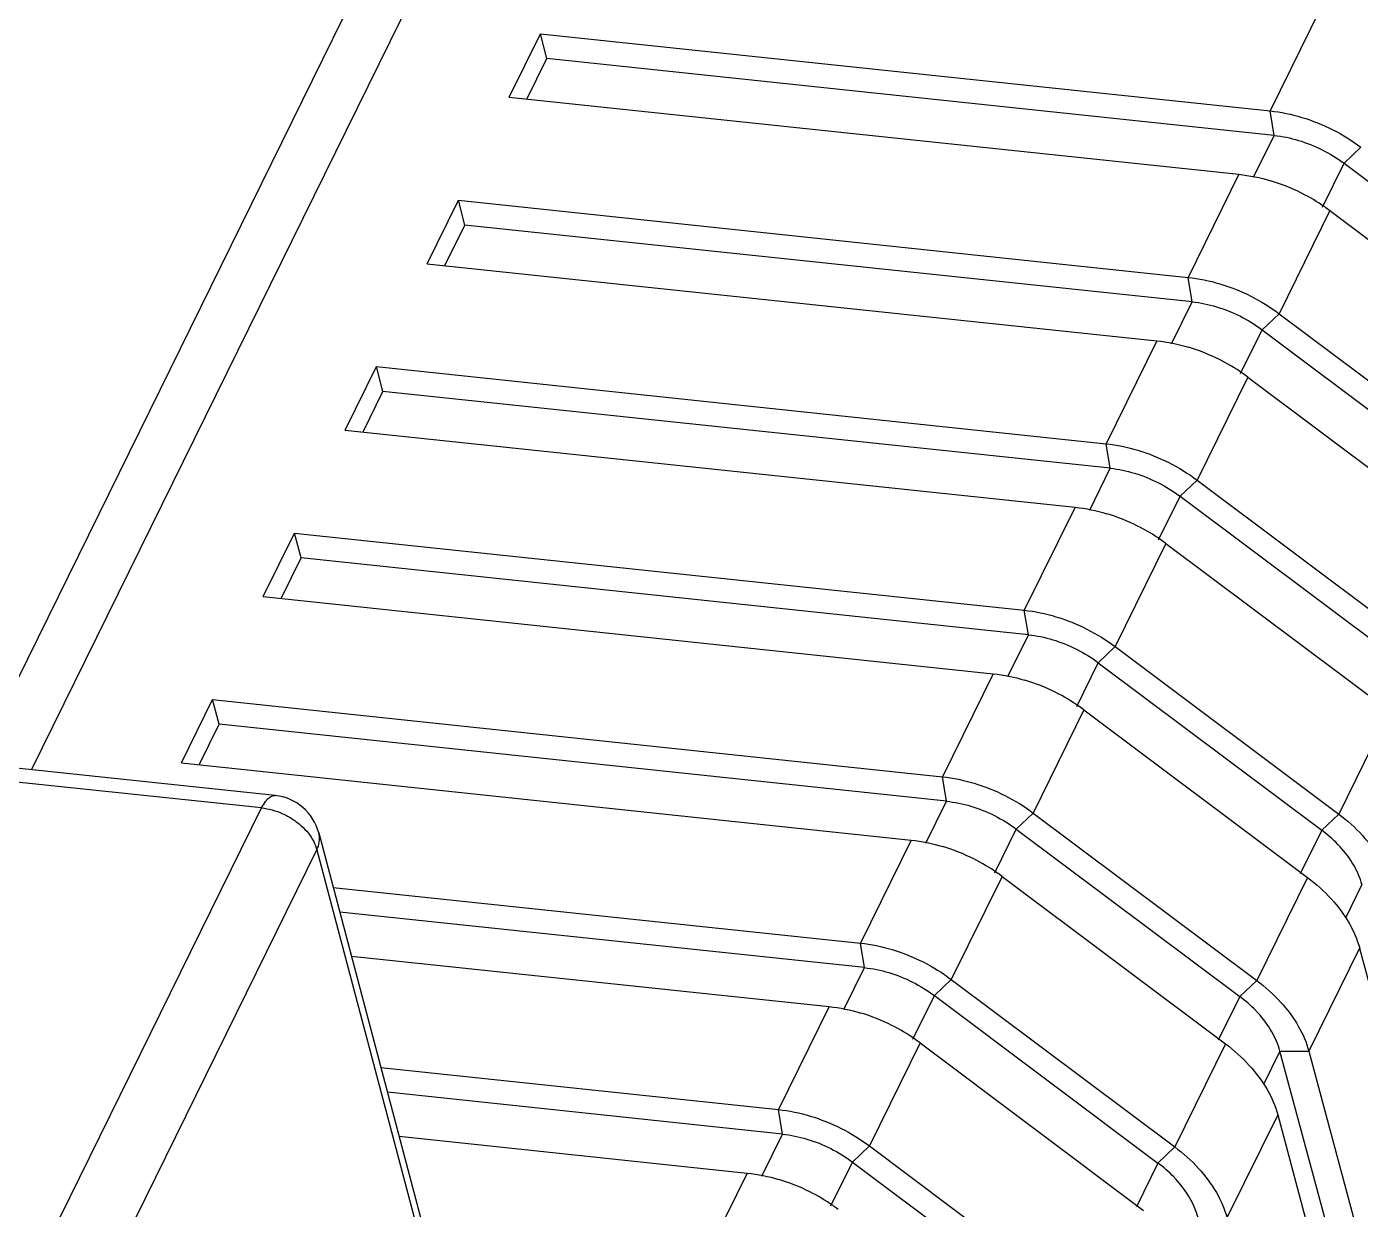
# Model space of a CAD drawing. Header units: millimetres. Extents: x 10368 to 13229, y -13270 to -11269.
# Drawn here: x 12236.66 to 12262.98, y -12128.38 to -12105.04 of the extents above; entities that cross this region are included whole.
import ezdxf

# ---------------------------------------------------------------- set-up
doc = ezdxf.new("R2010")
doc.units = ezdxf.units.MM

# ---------------------------------------------------------------- blocks, each defined once
blk = doc.blocks.new('u59')
at = {"color": 7, "linetype": 'Continuous'}
for p, q in [((-328.54, 144.576), (-276.921, 249.411)), ((-327.443, 144.46), (-275.824, 249.295)), ((-301.999, 159.491), (-302.999, 157.458)), ((-318.018, 157.728), (-317.402, 158.98)), ((-317.274, 158.492), (-317.402, 158.98)), ((-317.402, 158.98), (-302.999, 157.458)), ((-317.668, 157.691), (-317.274, 158.492)), ((-302.92, 156.975), (-317.274, 158.492)), ((-318.018, 157.728), (-303.616, 156.207)), ((-302.92, 156.975), (-302.999, 157.458)), ((-303.327, 156.148), (-302.92, 156.975)), ((-301.541, 156.424), (-301.207, 156.741)), ((-301.966, 155.56), (-301.541, 156.424)), ((-301.541, 156.424), (-297.13, 153.12)), ((-303.616, 156.207), (-304.616, 154.174)), ((-319.635, 154.444), (-319.019, 155.696)), ((-318.891, 155.207), (-319.019, 155.696)), ((-319.019, 155.696), (-304.616, 154.174)), ((-301.823, 155.49), (-302.824, 153.457)), ((-301.823, 155.49), (-297.412, 152.186)), ((-319.285, 154.407), (-318.891, 155.207)), ((-304.537, 153.691), (-318.891, 155.207)), ((-319.635, 154.444), (-305.233, 152.923)), ((-304.537, 153.691), (-304.616, 154.174)), ((-304.944, 152.864), (-304.537, 153.691)), ((-303.158, 153.139), (-302.824, 153.457)), ((-302.824, 153.457), (-298.413, 150.153)), ((-305.233, 152.923), (-306.234, 150.89)), ((-303.583, 152.276), (-303.158, 153.139)), ((-303.158, 153.139), (-298.747, 149.836)), ((-321.252, 151.16), (-320.636, 152.412)), ((-320.508, 151.923), (-320.636, 152.412)), ((-320.636, 152.412), (-306.234, 150.89)), ((-303.44, 152.206), (-304.441, 150.173)), ((-303.44, 152.206), (-299.03, 148.902)), ((-320.902, 151.123), (-320.508, 151.923)), ((-306.154, 150.407), (-320.508, 151.923)), ((-321.252, 151.16), (-306.85, 149.639)), ((-306.154, 150.407), (-306.234, 150.89)), ((-306.561, 149.58), (-306.154, 150.407)), ((-304.775, 149.855), (-304.441, 150.173)), ((-304.441, 150.173), (-300.03, 146.869)), ((-305.2, 148.992), (-304.775, 149.855)), ((-304.775, 149.855), (-300.364, 146.551)), ((-306.85, 149.639), (-307.851, 147.606)), ((-322.869, 147.876), (-322.253, 149.127)), ((-322.125, 148.639), (-322.253, 149.127)), ((-322.253, 149.127), (-307.851, 147.606)), ((-305.057, 148.922), (-306.058, 146.889)), ((-305.057, 148.922), (-300.647, 145.618)), ((-322.519, 147.839), (-322.125, 148.639)), ((-307.771, 147.123), (-322.125, 148.639)), ((-322.869, 147.876), (-308.467, 146.354)), ((-307.771, 147.123), (-307.851, 147.606)), ((-308.178, 146.296), (-307.771, 147.123)), ((-306.392, 146.571), (-306.058, 146.889)), ((-306.058, 146.889), (-301.647, 143.585)), ((-308.467, 146.354), (-309.468, 144.322)), ((-306.817, 145.708), (-306.392, 146.571)), ((-306.392, 146.571), (-301.981, 143.267)), ((-324.486, 144.592), (-323.87, 145.843)), ((-323.742, 145.355), (-323.87, 145.843)), ((-323.87, 145.843), (-309.468, 144.322)), ((-306.674, 145.638), (-307.675, 143.605)), ((-306.674, 145.638), (-302.264, 142.334)), ((-300.647, 145.618), (-301.647, 143.585)), ((-324.136, 144.555), (-323.742, 145.355)), ((-309.388, 143.838), (-323.742, 145.355)), ((-322.636, 143.952), (-332.341, 144.977)), ((-322.902, 143.705), (-332.264, 144.694)), ((-324.486, 144.592), (-310.084, 143.07)), ((-309.388, 143.838), (-309.468, 144.322)), ((-327.883, 133.589), (-322.902, 143.705)), ((-309.795, 143.011), (-309.388, 143.838)), ((-308.009, 143.287), (-307.675, 143.605)), ((-307.675, 143.605), (-303.264, 140.301)), ((-301.981, 143.267), (-301.647, 143.585)), ((-321.774, 143.214), (-319.437, 134.392)), ((-308.434, 142.424), (-308.009, 143.287)), ((-308.009, 143.287), (-303.598, 139.983)), ((-301.981, 143.267), (-302.406, 142.404)), ((-310.084, 143.07), (-311.085, 141.037)), ((-326.794, 132.762), (-321.813, 142.879)), ((-321.813, 142.879), (-319.478, 134.064)), ((-321.489, 142.137), (-311.085, 141.037)), ((-308.291, 142.354), (-309.292, 140.321)), ((-308.291, 142.354), (-303.881, 139.05)), ((-302.264, 142.334), (-303.264, 140.301)), ((-301.189, 142.192), (-301.515, 141.53)), ((-311.005, 140.554), (-321.36, 141.648)), ((-311.005, 140.554), (-311.085, 141.037)), ((-301.234, 140.936), (-302.235, 138.903)), ((-301.234, 140.936), (-295.532, 119.711)), ((-321.13, 140.782), (-311.701, 139.786)), ((-311.412, 139.727), (-311.005, 140.554)), ((-309.626, 140.003), (-309.292, 140.321)), ((-309.292, 140.321), (-304.882, 137.017)), ((-303.598, 139.983), (-303.264, 140.301)), ((-311.701, 139.786), (-312.702, 137.753)), ((-310.051, 139.14), (-309.626, 140.003)), ((-309.626, 140.003), (-305.215, 136.699)), ((-303.598, 139.983), (-304.023, 139.12)), ((-309.908, 139.069), (-310.909, 137.037)), ((-309.908, 139.069), (-305.498, 135.765)), ((-303.881, 139.05), (-304.882, 137.017)), ((-302.806, 138.908), (-303.132, 138.246)), ((-297.11, 117.703), (-302.806, 138.908)), ((-302.806, 138.908), (-302.235, 138.903)), ((-302.235, 138.903), (-296.533, 117.678)), ((-320.547, 138.582), (-312.702, 137.753)), ((-312.622, 137.27), (-320.418, 138.094)), ((-312.622, 137.27), (-312.702, 137.753)), ((-302.851, 137.652), (-303.852, 135.619)), ((-302.851, 137.652), (-297.149, 116.427)), ((-320.189, 137.228), (-313.318, 136.502)), ((-313.029, 136.443), (-312.622, 137.27)), ((-311.243, 136.719), (-310.909, 137.037)), ((-310.909, 137.037), (-306.499, 133.733)), ((-305.215, 136.699), (-304.882, 137.017)), ((-311.668, 135.856), (-311.243, 136.719)), ((-311.243, 136.719), (-306.832, 133.415)), ((-305.215, 136.699), (-305.64, 135.836)), ((-313.318, 136.502), (-314.319, 134.469))]:
    blk.add_line(p, q, dxfattribs=at)
for centre, radius, start, end in [((-304.076, 152.481), 3.758, 63.1887, 73.2286), ((-304.077, 152.47), 3.769, 55.1466, 63.2537), ((-304.007, 152.574), 3.643, 53.164, 55.115), ((-305.693, 149.197), 3.758, 63.1887, 73.2286), ((-305.694, 149.186), 3.769, 55.1466, 63.2537), ((-305.624, 149.29), 3.643, 53.164, 55.115), ((-307.31, 145.913), 3.758, 63.1887, 73.2286), ((-307.311, 145.902), 3.769, 55.1466, 63.2537), ((-307.241, 146.006), 3.643, 53.164, 55.115), ((-308.927, 142.629), 3.758, 63.1887, 73.2286), ((-308.928, 142.618), 3.769, 55.1466, 63.2537), ((-308.858, 142.722), 3.643, 53.164, 55.115), ((-322.741, 142.957), 1, 14.8361, 83.9654), ((-310.544, 139.345), 3.758, 63.1887, 73.2286), ((-310.545, 139.334), 3.769, 55.1466, 63.2537), ((-310.475, 139.438), 3.643, 53.164, 55.115), ((-312.161, 136.061), 3.758, 63.1887, 73.2286), ((-312.162, 136.049), 3.769, 55.1466, 63.2537), ((-312.092, 136.153), 3.643, 53.164, 55.115), ((-313.778, 132.776), 3.758, 63.1887, 73.2286), ((-313.779, 132.765), 3.769, 55.1466, 63.2537), ((-313.709, 132.869), 3.643, 53.164, 55.115)]:
    blk.add_arc(centre, radius, start, end, dxfattribs=at)
for points, start_tangent, end_tangent in [([(-302.999, 157.458), (-302.376, 157.331), (-301.765, 157.087), (-301.207, 156.741)], (0.994465, -0.105072), (0.800328, -0.599562)), ([(-302.92, 156.975), (-302.44, 156.877), (-301.97, 156.689), (-301.541, 156.424)], (0.994465, -0.105072), (0.800328, -0.599562)), ([(-303.616, 156.207), (-302.992, 156.08)], (0.994465, -0.105072), (0.957663, -0.28789)), ([(-304.616, 154.174), (-303.993, 154.047), (-303.382, 153.803), (-302.824, 153.457)], (0.994465, -0.105072), (0.800328, -0.599562)), ([(-304.537, 153.691), (-304.057, 153.593), (-303.587, 153.405), (-303.158, 153.139)], (0.994465, -0.105072), (0.800328, -0.599562)), ([(-305.233, 152.923), (-304.609, 152.796)], (0.994465, -0.105072), (0.957663, -0.28789)), ([(-306.234, 150.89), (-305.61, 150.763), (-304.999, 150.518), (-304.441, 150.173)], (0.994465, -0.105072), (0.800328, -0.599562)), ([(-306.154, 150.407), (-305.674, 150.309), (-305.204, 150.121), (-304.775, 149.855)], (0.994465, -0.105072), (0.800328, -0.599562)), ([(-306.85, 149.639), (-306.226, 149.511)], (0.994465, -0.105072), (0.957663, -0.28789)), ([(-307.851, 147.606), (-307.227, 147.479), (-306.616, 147.234), (-306.058, 146.889)], (0.994465, -0.105072), (0.800328, -0.599562)), ([(-307.771, 147.123), (-307.291, 147.025), (-306.821, 146.837), (-306.392, 146.571)], (0.994465, -0.105072), (0.800328, -0.599562)), ([(-308.467, 146.354), (-307.843, 146.227)], (0.994465, -0.105072), (0.957663, -0.28789)), ([(-309.468, 144.322), (-308.844, 144.194), (-308.233, 143.95), (-307.675, 143.605)], (0.994465, -0.105072), (0.800328, -0.599562)), ([(-322.902, 143.705), (-322.827, 143.831), (-322.748, 143.914), (-322.669, 143.951), (-322.636, 143.951)], (0.441734, 0.897146), (0.993802, -0.111161)), ([(-322.902, 143.705), (-322.694, 143.665), (-322.488, 143.591), (-322.294, 143.486), (-322.122, 143.355), (-321.98, 143.205), (-321.875, 143.043), (-321.813, 142.879)], (0.994465, -0.105072), (0.240275, -0.970705)), ([(-309.388, 143.838), (-308.908, 143.741), (-308.438, 143.553), (-308.009, 143.287)], (0.994465, -0.105072), (0.800328, -0.599562)), ([(-301.647, 143.585), (-301.178, 143.16), (-300.827, 142.684), (-300.617, 142.187)], (0.800328, -0.599562), (0.259432, -0.965761)), ([(-321.813, 142.879), (-321.765, 143.031), (-321.767, 143.18), (-321.774, 143.214)], (0.426032, 0.904708), (-0.25725, 0.966345)), ([(-301.668, 142.992), (-301.981, 143.267)], (-0.694739, 0.719262), (-0.800328, 0.599562)), ([(-310.084, 143.07), (-309.46, 142.943)], (0.994465, -0.105072), (0.957663, -0.28789)), ([(-301.35, 142.574), (-301.62, 142.941), (-301.668, 142.992)], (-0.498571, 0.866849), (-0.694739, 0.719262)), ([(-301.189, 142.192), (-301.35, 142.574)], (-0.259432, 0.965761), (-0.498571, 0.866849)), ([(-302.264, 142.334), (-301.794, 141.909)], (0.800328, -0.599562), (0.673612, -0.739085)), ([(-301.794, 141.909), (-301.443, 141.433)], (0.673612, -0.739085), (0.498589, -0.866839)), ([(-301.443, 141.433), (-301.233, 140.936)], (0.498589, -0.866839), (0.259432, -0.965761)), ([(-311.085, 141.037), (-310.461, 140.91), (-309.85, 140.666), (-309.292, 140.321)], (0.994465, -0.105072), (0.800328, -0.599562)), ([(-311.005, 140.554), (-310.525, 140.457), (-310.055, 140.269), (-309.626, 140.003)], (0.994465, -0.105072), (0.800328, -0.599562)), ([(-303.264, 140.301), (-302.795, 139.876), (-302.444, 139.4), (-302.234, 138.903)], (0.800328, -0.599562), (0.259432, -0.965761)), ([(-311.701, 139.786), (-311.077, 139.659)], (0.994465, -0.105072), (0.957663, -0.28789)), ([(-303.285, 139.708), (-303.598, 139.983)], (-0.694739, 0.719262), (-0.800328, 0.599562)), ([(-302.967, 139.29), (-303.237, 139.657), (-303.285, 139.708)], (-0.498571, 0.866849), (-0.694739, 0.719262)), ([(-302.806, 138.908), (-302.967, 139.29)], (-0.259432, 0.965761), (-0.498571, 0.866849)), ([(-303.881, 139.05), (-303.411, 138.625)], (0.800328, -0.599562), (0.673612, -0.739085)), ([(-303.411, 138.625), (-303.06, 138.149)], (0.673612, -0.739085), (0.498589, -0.866839)), ([(-303.06, 138.149), (-302.85, 137.652)], (0.498589, -0.866839), (0.259432, -0.965761)), ([(-312.702, 137.753), (-312.078, 137.626), (-311.467, 137.382), (-310.909, 137.037)], (0.994465, -0.105072), (0.800328, -0.599562)), ([(-312.622, 137.27), (-312.142, 137.172), (-311.672, 136.985), (-311.243, 136.719)], (0.994465, -0.105072), (0.800328, -0.599562)), ([(-304.882, 137.017), (-304.412, 136.592), (-304.061, 136.116), (-303.851, 135.619)], (0.800328, -0.599562), (0.259432, -0.965761)), ([(-304.902, 136.424), (-305.215, 136.699)], (-0.694739, 0.719262), (-0.800328, 0.599562)), ([(-313.318, 136.502), (-312.694, 136.375)], (0.994465, -0.105072), (0.957663, -0.28789)), ([(-304.584, 136.006), (-304.854, 136.373), (-304.902, 136.424)], (-0.498571, 0.866849), (-0.694739, 0.719262)), ([(-304.423, 135.624), (-304.584, 136.006)], (-0.259432, 0.965761), (-0.498571, 0.866849))]:
    blk.add_spline(points, degree=3, dxfattribs=dict(at, start_tangent=start_tangent, end_tangent=end_tangent))

msp = doc.modelspace()

# ---------------------------------------------------------------- block references
msp.add_blockref('u59', (12564.199, -12264.161))

doc.saveas('drawing.dxf')
